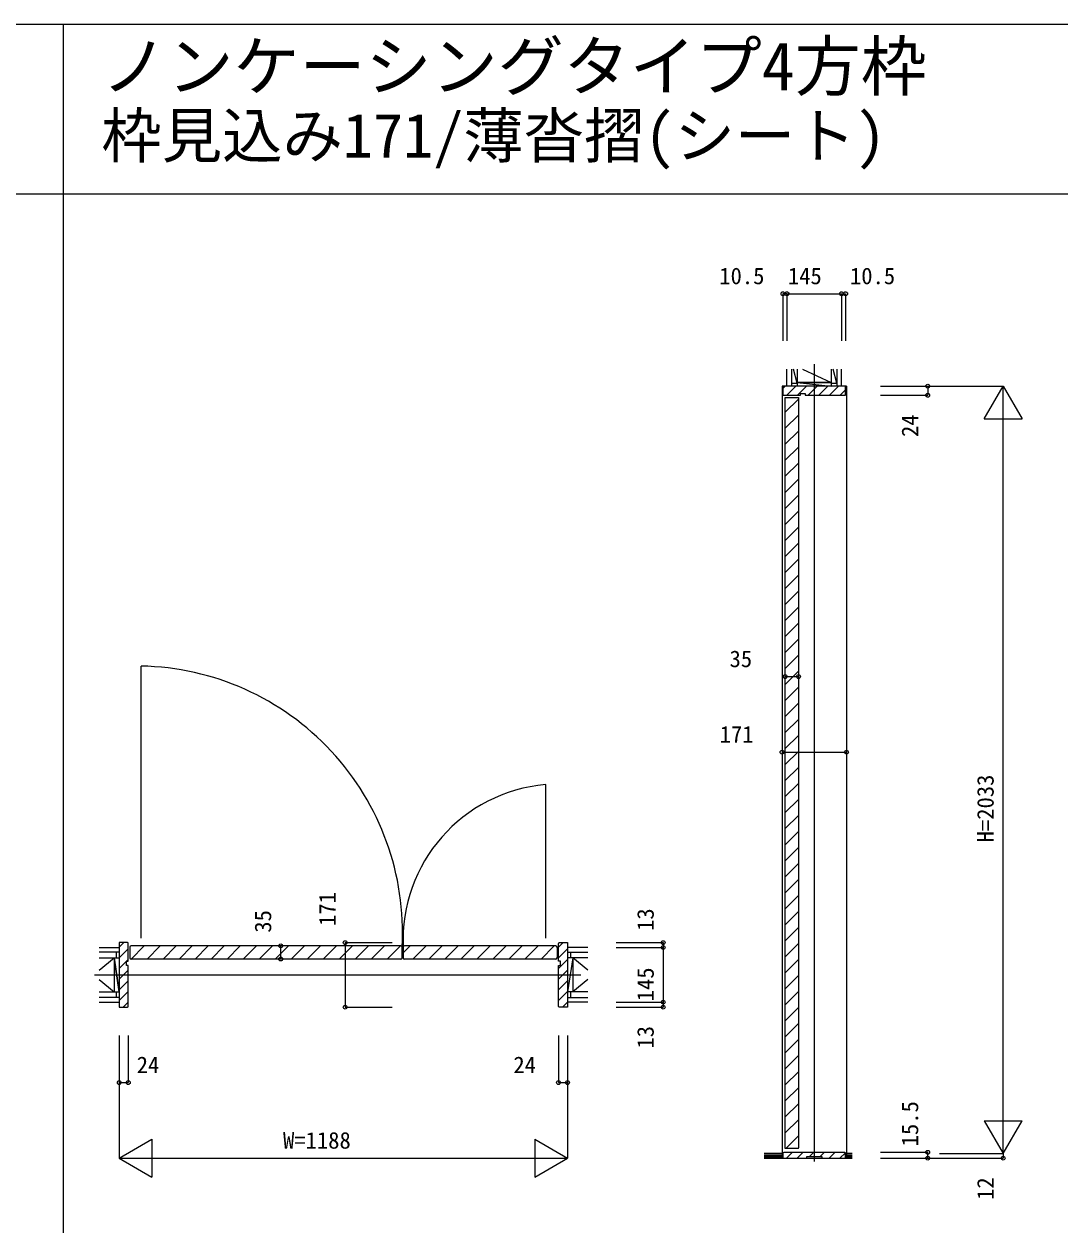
# Model space of a CAD drawing. Units: millimetres, scale not verified. Extents: x -14340 to 14341, y -10000 to 10000.
# Drawn here: x -11595 to -8850, y -6687 to -3505 of the extents above; entities that cross this region are included whole.
import ezdxf
from ezdxf.enums import TextEntityAlignment as Align

# ---------------------------------------------------------------- set-up
doc = ezdxf.new("R2010")
doc.units = ezdxf.units.MM
doc.header["$LTSCALE"] = 50
for name, color, linetype in [('0-0_0', 7, 'Continuous'), ('0-2_YKK_B1', 4, 'Continuous'), ('0-3_YKK_C1', 4, 'Continuous'), ('0-4_YKK_F1', 7, 'Continuous'), ('0-5_YKK_N1', 2, 'Continuous'), ('0-6_YKK_Z1', 7, 'Continuous')]:
    doc.layers.add(name, color=color, linetype=linetype)
doc.styles.add('ＭＳ ゴシック', font='')
doc.styles.get('ＭＳ ゴシック').set_extended_font_data('MS Gothic')

msp = doc.modelspace()

# ---------------------------------------------------------------- linework, layer by layer
at = {"layer": '0-2_YKK_B1'}
for p, q in [((-11285.18, -5927.01), (-11285.18, -5206.01)), ((-10213.18, -5927.01), (-10213.18, -5520.01)), ((-11343.18, -5950.52), (-11331.17, -5938.51)), ((-11321.18, -5938.51), (-11343.18, -5938.51)), ((-10596.98, -5947.01), (-11311.88, -5947.01)), ((-11311.88, -5982.01), (-11276.88, -5947.01)), ((-11269.45, -5982.01), (-11234.45, -5947.01)), ((-11227.02, -5982.01), (-11192.02, -5947.01)), ((-11184.6, -5982.01), (-11149.6, -5947.01)), ((-11142.17, -5982.01), (-11107.17, -5947.01)), ((-11099.74, -5982.01), (-11064.74, -5947.01)), ((-11057.32, -5982.01), (-11022.32, -5947.01)), ((-11014.89, -5982.01), (-10979.89, -5947.01)), ((-10972.46, -5982.01), (-10937.46, -5947.01)), ((-10930.04, -5982.01), (-10895.04, -5947.01)), ((-10887.61, -5982.01), (-10852.61, -5947.01)), ((-10845.19, -5982.01), (-10810.19, -5947.01)), ((-10802.76, -5982.01), (-10767.76, -5947.01)), ((-10760.33, -5982.01), (-10725.33, -5947.01)), ((-10717.91, -5982.01), (-10682.91, -5947.01)), ((-10675.48, -5982.01), (-10640.48, -5947.01)), ((-10633.05, -5982.01), (-10598.05, -5947.01)), ((-10590.68, -5965.25), (-10572.45, -5947.01)), ((-10186.48, -5947.01), (-10587.38, -5947.01)), ((-10565.02, -5982.01), (-10530.02, -5947.01)), ((-10522.59, -5982.01), (-10487.59, -5947.01)), ((-10480.17, -5982.01), (-10445.17, -5947.01)), ((-10437.74, -5982.01), (-10402.74, -5947.01)), ((-10395.32, -5982.01), (-10360.32, -5947.01)), ((-10352.89, -5982.01), (-10317.89, -5947.01)), ((-10310.46, -5982.01), (-10275.46, -5947.01)), ((-10268.04, -5982.01), (-10233.04, -5947.01)), ((-10225.61, -5982.01), (-10190.61, -5947.01)), ((-10179.18, -5950.52), (-10167.17, -5938.51)), ((-10177.18, -5938.51), (-10155.18, -5938.51)), ((-11343.18, -5978.81), (-11319.18, -5954.81)), ((-11315.18, -5950.31), (-11315.18, -5978.71)), ((-10593.68, -5978.71), (-10593.68, -5950.31)), ((-10590.68, -5950.31), (-10590.68, -5978.71)), ((-10183.18, -5950.31), (-10183.18, -5978.71)), ((-10179.18, -5978.81), (-10155.18, -5954.81)), ((-11343.18, -6007.09), (-11324.18, -5988.09)), ((-11343.18, -6035.38), (-11319.18, -6011.38)), ((-11323.6, -5987.51), (-11319.18, -5983.09)), ((-10596.98, -5982.01), (-11311.88, -5982.01)), ((-10186.48, -5982.01), (-10587.38, -5982.01)), ((-10179.18, -6007.09), (-10155.18, -5983.09)), ((-10179.18, -6035.38), (-10155.18, -6011.38)), ((-11343.18, -6063.66), (-11319.18, -6039.66)), ((-10179.18, -6063.66), (-10155.18, -6039.66)), ((-11343.18, -6091.95), (-11319.18, -6067.95)), ((-10179.18, -6091.95), (-10155.18, -6067.95)), ((-11332.47, -6109.51), (-11319.18, -6096.23)), ((-10168.47, -6109.51), (-10155.18, -6096.23))]:
    msp.add_line(p, q, dxfattribs=at)
for points in [[(-11343.18, -5938.51), (-11343.18, -6109.51), (-11321.18, -6109.51)], [(-11319.18, -6107.51), (-11319.18, -5999.51), (-11324.18, -5999.51), (-11324.18, -5987.51), (-11319.18, -5987.51), (-11319.18, -5940.51)], [(-10179.18, -6107.51), (-10179.18, -5999.51), (-10174.18, -5999.51), (-10174.18, -5987.51), (-10179.18, -5987.51), (-10179.18, -5940.51)], [(-10155.18, -5938.51), (-10155.18, -6109.51), (-10177.18, -6109.51)]]:
    msp.add_lwpolyline(points, dxfattribs=at)
for centre, radius, start, end in [((-11298.41, -5911.68), 705.79, 356.86204, 88.92588), ((-10178.38, -5931.28), 412.74, 94.83656, 182.64281), ((-11321.18, -5940.51), 2, 0.00001, 89.99999), ((-11311.88, -5950.31), 3.3, 90, 180), ((-10596.98, -5950.31), 3.3, 0, 90), ((-10587.38, -5950.31), 3.3, 90, 180), ((-10186.48, -5950.31), 3.3, 0, 90), ((-10177.18, -5940.51), 2, 90.00001, 179.99999), ((-11311.88, -5978.71), 3.3, 180, 270), ((-10596.98, -5978.71), 3.3, 270, 0), ((-10587.38, -5978.71), 3.3, 180, 270), ((-10186.48, -5978.71), 3.3, 270, 0), ((-11321.18, -6107.51), 2, 270.00001, 359.99999), ((-10177.18, -6107.51), 2, 180.00001, 269.99999)]:
    msp.add_arc(centre, radius, start, end, dxfattribs=at)
at = {"layer": '0-3_YKK_C1'}
for p, q in [((-9415.96, -4464.51), (-9586.96, -4464.51)), ((-9586.96, -4464.51), (-9586.96, -6509.51)), ((-9584.46, -4470.35), (-9578.63, -4464.51)), ((-9584.46, -4464.7), (-9584.28, -4464.51)), ((-9574.34, -4488.51), (-9550.34, -4464.51)), ((-9546.06, -4488.51), (-9522.06, -4464.51)), ((-9517.77, -4488.51), (-9493.77, -4464.51)), ((-9489.49, -4488.51), (-9465.49, -4464.51)), ((-9461.2, -4488.51), (-9437.2, -4464.51)), ((-9432.92, -4488.51), (-9418.46, -4474.06)), ((-9418.46, -4486.51), (-9418.46, -4464.51)), ((-9415.96, -4464.51), (-9415.96, -6509.51)), ((-9578.47, -4494.01), (-9543.47, -4494.01)), ((-9578.47, -6483.51), (-9578.47, -4494.01)), ((-9578.47, -4533.51), (-9543.47, -4498.51)), ((-9543.47, -4494.01), (-9543.47, -6482.51)), ((-9578.47, -4575.94), (-9543.47, -4540.94)), ((-9578.47, -4618.36), (-9543.47, -4583.36)), ((-9578.47, -4660.79), (-9543.47, -4625.79)), ((-9578.47, -4703.22), (-9543.47, -4668.22)), ((-9578.47, -4745.64), (-9543.47, -4710.64)), ((-9578.47, -4788.07), (-9543.47, -4753.07)), ((-9578.47, -4830.5), (-9543.47, -4795.5)), ((-9578.47, -4872.92), (-9543.47, -4837.92)), ((-9578.47, -4915.35), (-9543.47, -4880.35)), ((-9578.47, -4957.78), (-9543.47, -4922.78)), ((-9578.47, -5000.2), (-9543.47, -4965.2)), ((-9578.47, -5042.63), (-9543.47, -5007.63)), ((-9578.47, -5085.06), (-9543.47, -5050.06)), ((-9578.47, -5127.48), (-9543.47, -5092.48)), ((-9578.47, -5169.91), (-9543.47, -5134.91)), ((-9578.47, -5212.33), (-9543.47, -5177.33)), ((-9578.47, -5254.76), (-9543.47, -5219.76)), ((-9578.47, -5297.19), (-9543.47, -5262.19)), ((-9578.47, -5339.61), (-9543.47, -5304.61)), ((-9578.47, -5382.04), (-9543.47, -5347.04)), ((-9578.47, -5424.47), (-9543.47, -5389.47)), ((-9578.47, -5466.89), (-9543.47, -5431.89)), ((-9578.47, -5509.32), (-9543.47, -5474.32)), ((-9578.47, -5551.75), (-9543.47, -5516.75)), ((-9578.47, -5594.17), (-9543.47, -5559.17)), ((-9578.47, -5636.6), (-9543.47, -5601.6)), ((-9578.47, -5679.03), (-9543.47, -5644.03)), ((-9578.47, -5721.45), (-9543.47, -5686.45)), ((-9578.47, -5763.88), (-9543.47, -5728.88)), ((-9578.47, -5806.3), (-9543.47, -5771.3)), ((-9578.47, -5848.73), (-9543.47, -5813.73)), ((-9578.47, -5891.16), (-9543.47, -5856.16)), ((-9578.47, -5933.58), (-9543.47, -5898.58)), ((-9578.47, -5976.01), (-9543.47, -5941.01)), ((-9578.47, -6018.44), (-9543.47, -5983.44)), ((-9578.47, -6060.86), (-9543.47, -6025.86)), ((-9578.47, -6103.29), (-9543.47, -6068.29)), ((-9578.47, -6145.72), (-9543.47, -6110.72)), ((-9578.47, -6188.14), (-9543.47, -6153.14)), ((-9578.47, -6230.57), (-9543.47, -6195.57)), ((-9578.47, -6272.99), (-9543.47, -6237.99)), ((-9578.47, -6315.42), (-9543.47, -6280.42)), ((-9578.47, -6357.85), (-9543.47, -6322.85)), ((-9578.47, -6400.27), (-9543.47, -6365.27)), ((-9578.47, -6442.7), (-9543.47, -6407.7)), ((-9576.85, -6483.51), (-9543.47, -6450.13)), ((-9544.47, -6483.51), (-9578.47, -6483.51)), ((-9420.46, -6494.51), (-9582.46, -6494.51)), ((-9574.88, -6509.51), (-9559.88, -6494.51)), ((-9546.6, -6509.51), (-9531.6, -6494.51)), ((-9514.32, -6505.51), (-9503.32, -6494.51)), ((-9486.03, -6505.51), (-9475.03, -6494.51)), ((-9461.75, -6509.51), (-9446.75, -6494.51)), ((-9433.46, -6509.51), (-9419.05, -6495.1))]:
    msp.add_line(p, q, dxfattribs=at)
for points in [[(-9418.46, -4464.51), (-9584.46, -4464.51), (-9584.46, -4486.51)], [(-9582.46, -4488.51), (-9537.96, -4488.51), (-9537.96, -4483.51), (-9525.96, -4483.51), (-9525.96, -4488.51), (-9420.46, -4488.51)], [(-9584.46, -6496.51), (-9584.46, -6509.51), (-9521.46, -6509.51), (-9521.46, -6505.51), (-9481.46, -6505.51), (-9481.46, -6509.51), (-9418.46, -6509.51), (-9418.46, -6496.51)]]:
    msp.add_lwpolyline(points, dxfattribs=at)
for centre, radius, start, end in [((-9582.46, -4486.51), 2, 180.00001, 269.99999), ((-9420.46, -4486.51), 2, 270.00001, 359.99999), ((-9577.47, -6482.51), 1, 180, 270), ((-9544.47, -6482.51), 1, 270, 0), ((-9582.46, -6496.51), 2, 90.00001, 179.99999), ((-9420.46, -6496.51), 2, 0.00001, 89.99999)]:
    msp.add_arc(centre, radius, start, end, dxfattribs=at)
at = {"layer": '0-4_YKK_F1'}
for p, q in [((-14340.5, -3505), (14159.5, -3505)), ((-11490.5, -10000), (-11490.5, -3505)), ((-14340.5, -3955), (14159.5, -3955))]:
    msp.add_line(p, q, dxfattribs=at)
at = {"layer": '0-5_YKK_N1'}
for p, q in [((-9573.96, -4219.51), (-9428.96, -4219.51)), ((-9573.96, -4219.51), (-9573.96, -4344.51)), ((-9428.96, -4219.51), (-9418.46, -4219.51)), ((-9428.96, -4219.51), (-9428.96, -4344.51)), ((-9418.46, -4219.51), (-9418.46, -4344.51)), ((-9325.96, -4464.51), (-9000.96, -4464.51)), ((-9200.96, -4464.51), (-9200.96, -4488.51)), ((-9050.96, -4551.12), (-9000.96, -4464.51)), ((-9000.96, -6497.51), (-9000.96, -4464.51)), ((-9000.96, -4464.51), (-8950.96, -4551.12)), ((-9325.96, -4488.51), (-9200.96, -4488.51)), ((-9050.96, -4551.12), (-8950.96, -4551.12)), ((-9578.47, -5233.89), (-9543.47, -5233.89)), ((-9586.96, -5433.89), (-9415.96, -5433.89)), ((-10915.33, -5982.01), (-10915.33, -5947.01)), ((-10744.68, -5938.51), (-10619.68, -5938.51)), ((-10026.68, -5938.51), (-9901.68, -5938.51)), ((-9901.68, -5938.51), (-9901.68, -5951.51)), ((-10026.68, -5951.51), (-9901.68, -5951.51)), ((-10026.68, -6096.51), (-9901.68, -6096.51)), ((-10026.68, -6109.51), (-9901.68, -6109.51)), ((-11343.18, -6184.51), (-11343.18, -6509.51)), ((-11319.18, -6184.51), (-11319.18, -6309.51)), ((-10155.18, -6184.51), (-10155.18, -6509.51)), ((-11343.18, -6309.51), (-11319.18, -6309.51)), ((-9050.96, -6410.91), (-8950.96, -6410.91)), ((-9050.96, -6410.91), (-9000.96, -6497.51)), ((-9000.96, -6497.51), (-8950.96, -6410.91)), ((-11343.18, -6509.51), (-11256.58, -6459.51)), ((-11256.58, -6459.51), (-11256.58, -6559.51)), ((-10241.79, -6459.51), (-10241.79, -6559.51)), ((-10241.79, -6459.51), (-10155.18, -6509.51)), ((-11343.18, -6509.51), (-10155.18, -6509.51)), ((-11343.18, -6509.51), (-11256.58, -6559.51)), ((-10241.79, -6559.51), (-10155.18, -6509.51)), ((-9325.96, -6494.01), (-9200.96, -6494.01)), ((-9325.96, -6509.51), (-9000.96, -6509.51)), ((-9200.96, -6509.51), (-9200.96, -6494.01)), ((-9169.72, -6497.51), (-9000.96, -6497.51)), ((-9000.96, -6497.51), (-9000.96, -6509.51))]:
    msp.add_line(p, q, dxfattribs=at)
for points in [[(-9573.96, -4219.51), (-9584.46, -4219.51), (-9584.46, -4344.51)], [(-10744.68, -5938.51), (-10744.68, -6109.51), (-10619.68, -6109.51)], [(-9901.68, -5951.51), (-9901.68, -6096.51), (-9901.68, -6109.51)], [(-10179.18, -6184.51), (-10179.18, -6309.51), (-10155.18, -6309.51)]]:
    msp.add_lwpolyline(points, dxfattribs=at)
for centre in [(-9584.46, -4219.51), (-9573.96, -4219.51), (-9428.96, -4219.51), (-9418.46, -4219.51), (-9200.96, -4464.51), (-9200.96, -4488.51), (-9578.47, -5233.89), (-9543.47, -5233.89), (-9586.96, -5433.89), (-9415.96, -5433.89), (-10915.33, -5947.01), (-10744.68, -5938.51), (-9901.68, -5938.51), (-9901.68, -5951.51), (-10915.33, -5982.01), (-10744.68, -6109.51), (-9901.68, -6096.51), (-9901.68, -6109.51), (-11343.18, -6309.51), (-11319.18, -6309.51), (-10179.18, -6309.51), (-10155.18, -6309.51), (-9200.96, -6494.01), (-9200.96, -6509.51), (-9000.96, -6509.51)]:
    msp.add_circle(centre, 5, dxfattribs=at)
at = {"layer": '0-6_YKK_Z1'}
for p, q in [((-9573.96, -4464.51), (-9573.96, -4419.51)), ((-9561.46, -4419.51), (-9561.46, -4464.51)), ((-9561.46, -4421.9), (-9561.46, -4456.51)), ((-9546.46, -4456.51), (-9556.38, -4419.51)), ((-9546.46, -4419.51), (-9546.46, -4454.51)), ((-9546.46, -4421.9), (-9546.46, -4456.51)), ((-9533.04, -4418.97), (-9456.46, -4454.51)), ((-9501.46, -4406.48), (-9501.46, -6518.56)), ((-9456.46, -4421.9), (-9456.46, -4456.51)), ((-9441.46, -4456.51), (-9451.38, -4419.51)), ((-9441.46, -4419.51), (-9441.46, -4464.51)), ((-9441.46, -4421.9), (-9441.46, -4456.51)), ((-9428.96, -4464.51), (-9428.96, -4419.51)), ((-9561.46, -4456.51), (-9546.46, -4456.51)), ((-9546.46, -4454.51), (-9456.46, -4464.51)), ((-9546.46, -4454.51), (-9546.46, -4464.51)), ((-9546.46, -4454.51), (-9456.37, -4454.51)), ((-9456.46, -4454.51), (-9456.46, -4464.51)), ((-9456.37, -4456.51), (-9441.46, -4456.51)), ((-11396.68, -5951.51), (-11343.18, -5951.51)), ((-11343.18, -5964.01), (-11396.68, -5964.01)), ((-11396.68, -6011.52), (-11356.68, -5979.01)), ((-11396.59, -5979.01), (-11356.68, -5979.01)), ((-11343.18, -6069.01), (-11356.68, -5979.01)), ((-11356.68, -5979.01), (-11356.68, -6069.01)), ((-11356.68, -5979.01), (-11343.18, -6069.01)), ((-11356.68, -5979.01), (-11343.18, -5979.01)), ((-11356.68, -5979.01), (-11356.68, -6069.01)), ((-11351.18, -5964.01), (-11351.18, -5979.01)), ((-10101.68, -5951.51), (-10155.18, -5951.51)), ((-10155.18, -5964.01), (-10101.68, -5964.01)), ((-10141.68, -5979.01), (-10155.18, -6069.01)), ((-10141.68, -5979.01), (-10155.18, -5979.01)), ((-10147.18, -5964.01), (-10147.18, -5979.01)), ((-10101.68, -6011.52), (-10141.68, -5979.01)), ((-10141.68, -5979.01), (-10141.68, -6069.01)), ((-10101.78, -5979.01), (-10141.68, -5979.01)), ((-10141.68, -5979.01), (-10141.68, -6069.01)), ((-11408.59, -6024.01), (-10120.32, -6024.01)), ((-11396.68, -6036.51), (-11356.68, -6069.01)), ((-10101.68, -6036.51), (-10141.68, -6069.01)), ((-11396.59, -6069.01), (-11356.68, -6069.01)), ((-11356.68, -6069.01), (-11343.18, -6069.01)), ((-11351.18, -6069.01), (-11351.18, -6084.01)), ((-10141.68, -6069.01), (-10155.18, -6069.01)), ((-10147.18, -6069.01), (-10147.18, -6084.01)), ((-10101.78, -6069.01), (-10141.68, -6069.01)), ((-11343.18, -6084.01), (-11396.68, -6084.01)), ((-11396.68, -6096.51), (-11343.18, -6096.51)), ((-10155.18, -6084.01), (-10101.68, -6084.01)), ((-10101.68, -6096.51), (-10155.18, -6096.51)), ((-9584.46, -6497.51), (-9634.66, -6497.51)), ((-9634.66, -6500.51), (-9584.46, -6500.51)), ((-9634.66, -6503.51), (-9584.46, -6503.51)), ((-9634.66, -6506.51), (-9584.46, -6506.51)), ((-9634.66, -6509.51), (-9400.96, -6509.51)), ((-9400.96, -6497.51), (-9418.46, -6497.51)), ((-9418.46, -6500.51), (-9400.96, -6500.51)), ((-9418.46, -6503.51), (-9400.96, -6503.51)), ((-9418.46, -6506.51), (-9400.96, -6506.51))]:
    msp.add_line(p, q, dxfattribs=at)
msp.add_lwpolyline([(-9456.46, -4419.51), (-9456.46, -4454.51), (-9546.46, -4454.51)], dxfattribs=at)

# ---------------------------------------------------------------- texts
at = {"layer": '0-0_0', "style": 'ＭＳ ゴシック'}
for s, height, p in [('ノンケーシングタイプ4方枠', 128.3, (-11390.58, -3719.37)), ('枠見込み171/薄沓摺(シート)', 117.3, (-11390.58, -3894.37))]:
    msp.add_text(s, height=height, dxfattribs=at).set_placement(p, align=Align.BOTTOM_LEFT)
at = {"layer": '0-5_YKK_N1', "style": 'ＭＳ ゴシック'}
for s, p in [('10.5', (-9753.27, -4207.51)), ('145', (-9571.46, -4207.51)), ('10.5', (-9406.93, -4207.51)), ('35', (-9726.05, -5221.89)), ('171', (-9752.14, -5421.89)), ('24', (-11296.86, -6297.51)), ('24', (-10298.78, -6297.51)), ('W=1188', (-10909.18, -6497.51))]:
    msp.add_text(s, height=43.99, dxfattribs=at).set_placement(p, align=Align.BOTTOM_LEFT)
for s, p in [('24', (-9212.96, -4599.05)), ('H=2033', (-9012.96, -5672.98)), ('171', (-10756.68, -5894.41)), ('13', (-9913.68, -5907.53)), ('35', (-10927.33, -5912.25)), ('145', (-9913.68, -6094.01)), ('13', (-9913.68, -6219.19)), ('15.5', (-9212.96, -6478.21)), ('12', (-9012.96, -6620.17))]:
    msp.add_text(s, height=43.99, rotation=90, dxfattribs=at).set_placement(p, align=Align.BOTTOM_LEFT)

doc.saveas('drawing.dxf')
